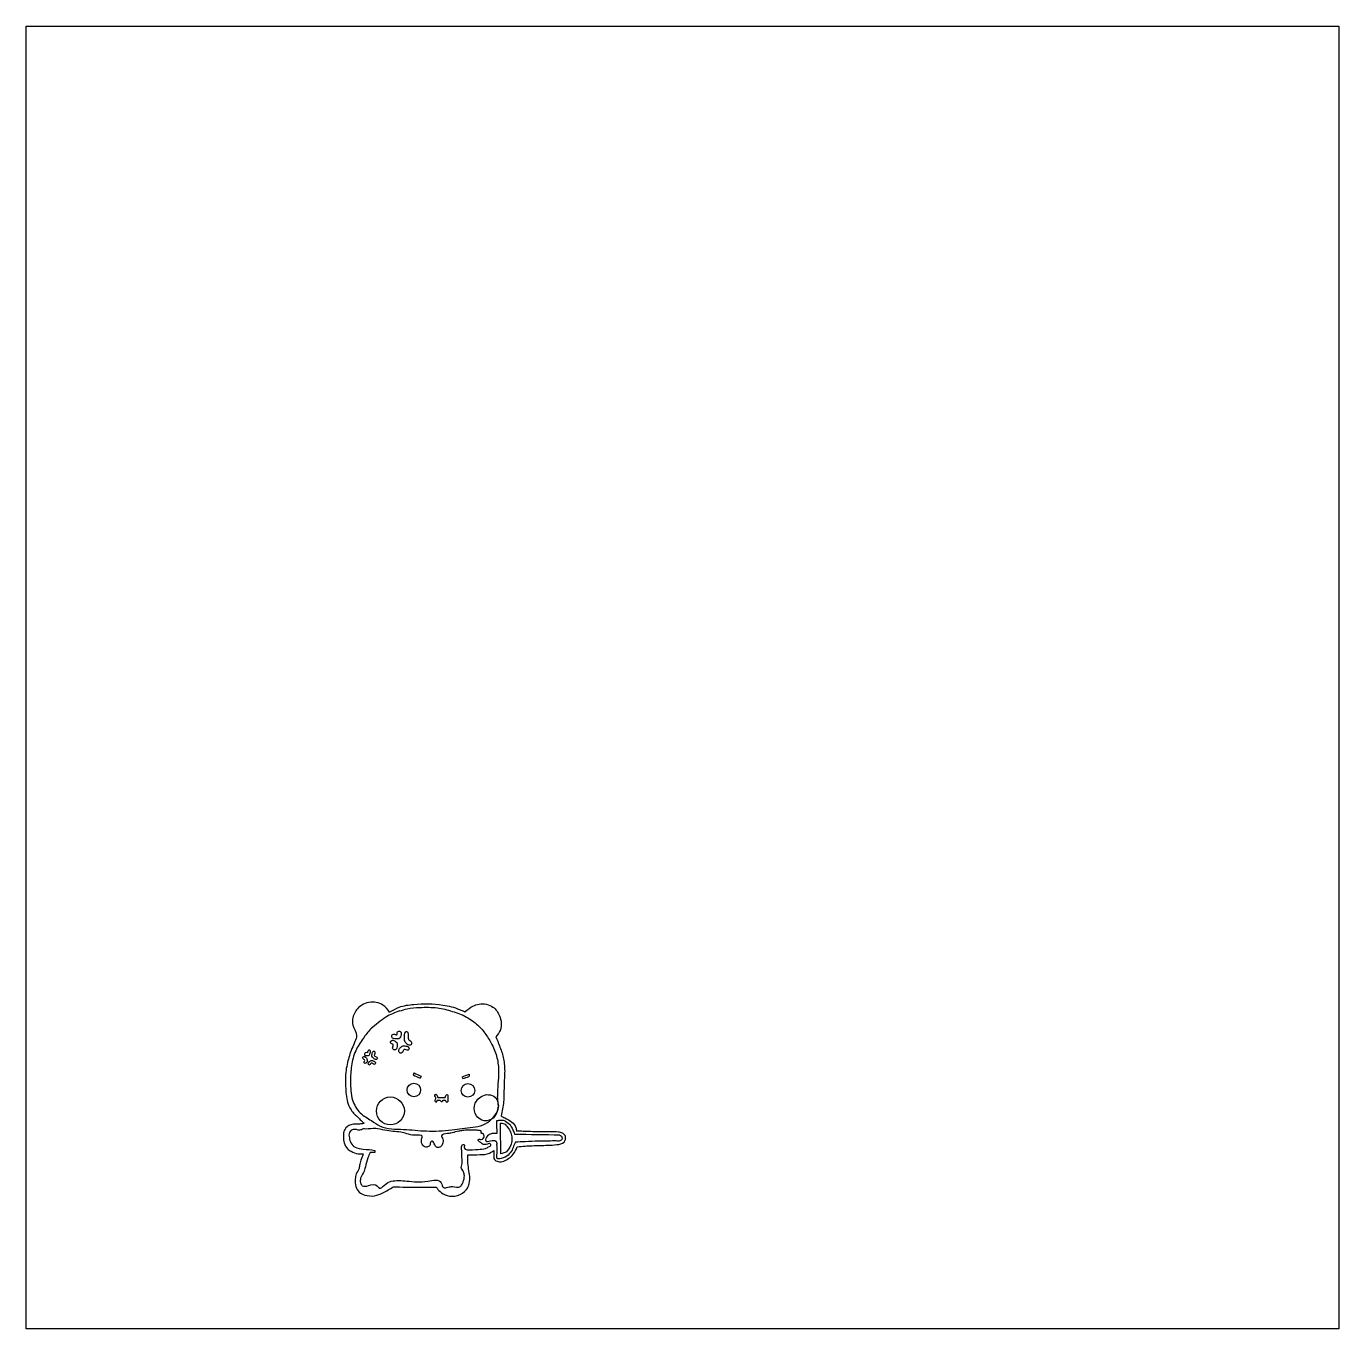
# Model space of a CAD drawing. Header units: inches. Extents: x 35.7 to 60.9, y 22.8 to 47.8.
import ezdxf

# ---------------------------------------------------------------- set-up
doc = ezdxf.new("R2010")
doc.units = ezdxf.units.IN
doc.header["$MEASUREMENT"] = 0
picture_1 = doc.add_image_def('image1.png', size_in_pixel=(829, 823))

msp = doc.modelspace()

# ---------------------------------------------------------------- linework, layer by layer
for centre, radius in [((43.147, 27.402), 0.13), ((44.183, 27.394), 0.13), ((42.697, 27), 0.268)]:
    msp.add_circle(centre, radius)
for points in [[(42.682, 28.896), (42.554, 29.029), (42.426, 29.079), (42.151, 29.031), (42.007, 28.868), (41.978, 28.647), (42.048, 28.443), (42.017, 28.331), (41.91, 28.059), (41.875, 27.932), (41.834, 27.615), (41.846, 27.353), (41.918, 27.062), (42.046, 26.904), (42.196, 26.763)], [(42.682, 28.896), (42.866, 28.988), (43.145, 29.044), (43.703, 29.03), (44.024, 28.946), (44.122, 28.901)], [(42.876, 28.918), (43.016, 28.958), (43.259, 28.984), (43.597, 28.976), (43.883, 28.91), (44.154, 28.801), (44.375, 28.642), (44.525, 28.469), (44.644, 28.272), (44.74, 28.017), (44.771, 27.752), (44.758, 27.52), (44.747, 27.278)], [(44.122, 28.901), (44.28, 29.011), (44.398, 29.05), (44.662, 28.991), (44.788, 28.825), (44.805, 28.558), (44.718, 28.42)], [(42.876, 28.918), (42.612, 28.8), (42.463, 28.69), (42.325, 28.574), (42.174, 28.389), (42.032, 28.153), (41.951, 27.865), (41.933, 27.568), (41.972, 27.209), (42.118, 26.964), (42.333, 26.814), (42.501, 26.71), (42.949, 26.646), (43.388, 26.616), (43.874, 26.637), (44.274, 26.689), (44.472, 26.732), (44.631, 26.839), (44.747, 26.994), (44.747, 27.278)], [(42.856, 28.53), (42.835, 28.516), (42.828, 28.486), (42.821, 28.46), (42.808, 28.46), (42.786, 28.469), (42.77, 28.475), (42.743, 28.469), (42.727, 28.447), (42.727, 28.416), (42.74, 28.396), (42.781, 28.384), (42.828, 28.383), (42.858, 28.384), (42.878, 28.405), (42.896, 28.442), (42.903, 28.488), (42.896, 28.52), (42.856, 28.53)], [(43.033, 28.512), (43.045, 28.476), (43.045, 28.422), (43.045, 28.386), (43.052, 28.362), (43.091, 28.331), (43.106, 28.307), (43.106, 28.285), (43.083, 28.267), (43.053, 28.267), (43.012, 28.286), (42.982, 28.319), (42.962, 28.348), (42.959, 28.393), (42.962, 28.436), (42.968, 28.493), (42.993, 28.518), (43.033, 28.512)], [(42.819, 28.314), (42.788, 28.338), (42.763, 28.349), (42.737, 28.357), (42.708, 28.341), (42.698, 28.319), (42.709, 28.296), (42.741, 28.281), (42.75, 28.272), (42.75, 28.244), (42.741, 28.222), (42.741, 28.192), (42.763, 28.175), (42.799, 28.175), (42.816, 28.191), (42.824, 28.237), (42.824, 28.294), (42.819, 28.314)], [(42.934, 28.248), (42.883, 28.209), (42.856, 28.156), (42.866, 28.124), (42.887, 28.11), (42.921, 28.12), (42.96, 28.177), (43.001, 28.173), (43.036, 28.168), (43.049, 28.177), (43.051, 28.211), (43.014, 28.24), (42.934, 28.248)], [(44.718, 28.42), (44.808, 28.195), (44.871, 27.97), (44.886, 27.7), (44.875, 27.461), (44.867, 27.176), (44.817, 26.905)], [(42.24, 28.011), (42.217, 28.033), (42.186, 28.043), (42.165, 28.023), (42.175, 27.998), (42.201, 27.98), (42.201, 27.955), (42.192, 27.936), (42.21, 27.913), (42.244, 27.927), (42.253, 27.952), (42.253, 27.983), (42.24, 28.011)], [(42.256, 28.116), (42.266, 28.144), (42.273, 28.16), (42.292, 28.166), (42.312, 28.159), (42.317, 28.128), (42.306, 28.098), (42.295, 28.076), (42.28, 28.062), (42.263, 28.062), (42.222, 28.062), (42.208, 28.071), (42.2, 28.088), (42.205, 28.104), (42.221, 28.116), (42.256, 28.116)], [(42.33, 27.967), (42.307, 27.957), (42.283, 27.932), (42.271, 27.906), (42.284, 27.881), (42.307, 27.889), (42.329, 27.916), (42.349, 27.916), (42.367, 27.902), (42.386, 27.893), (42.407, 27.909), (42.414, 27.924), (42.403, 27.937), (42.38, 27.957), (42.351, 27.967), (42.33, 27.967)], [(42.401, 28.135), (42.387, 28.147), (42.372, 28.147), (42.349, 28.104), (42.342, 28.075), (42.342, 28.048), (42.365, 28.021), (42.395, 27.996), (42.425, 27.985), (42.444, 27.997), (42.447, 28.01), (42.439, 28.031), (42.412, 28.043), (42.389, 28.066), (42.397, 28.099), (42.401, 28.135)], [(43.15, 27.728), (43.134, 27.693)], [(43.134, 27.693), (43.266, 27.626)], [(43.15, 27.728), (43.288, 27.664)], [(44.071, 27.656), (44.208, 27.704)], [(44.208, 27.704), (44.208, 27.663)], [(43.288, 27.664), (43.266, 27.626)], [(44.071, 27.656), (44.087, 27.621)], [(44.087, 27.621), (44.203, 27.661)], [(43.572, 27.314), (43.557, 27.312), (43.542, 27.304), (43.556, 27.271), (43.562, 27.245), (43.562, 27.225), (43.55, 27.206), (43.55, 27.191), (43.559, 27.176), (43.577, 27.176), (43.589, 27.176), (43.589, 27.19), (43.594, 27.202), (43.602, 27.209), (43.621, 27.209), (43.644, 27.209), (43.657, 27.195), (43.671, 27.184), (43.688, 27.184), (43.699, 27.197), (43.712, 27.208), (43.733, 27.208), (43.745, 27.208), (43.755, 27.194), (43.767, 27.177), (43.781, 27.17), (43.8, 27.177)], [(43.572, 27.314), (43.592, 27.298), (43.604, 27.258)], [(43.604, 27.258), (43.66, 27.258), (43.748, 27.258)], [(43.748, 27.258), (43.761, 27.297), (43.77, 27.311), (43.791, 27.311), (43.799, 27.285), (43.799, 27.245), (43.795, 27.215), (43.8, 27.177)], [(44.536, 27.313), (44.411, 27.259), (44.309, 27.101), (44.348, 26.909), (44.45, 26.825), (44.634, 26.842), (44.729, 26.956), (44.766, 27.107), (44.682, 27.282), (44.536, 27.313)], [(42.196, 26.763), (42.125, 26.751), (42.047, 26.748), (41.94, 26.735), (41.866, 26.695), (41.804, 26.601), (41.796, 26.507), (41.811, 26.387), (41.875, 26.276), (41.942, 26.227), (42.078, 26.178), (42.177, 26.176)], [(42.307, 26.203), (42.265, 26.101), (42.217, 25.926), (42.18, 25.817), (42.125, 25.709), (42.125, 25.625), (42.159, 25.567), (42.276, 25.569), (42.446, 25.564), (42.482, 25.522), (42.584, 25.58), (42.714, 25.651), (43.01, 25.656), (43.416, 25.655), (43.671, 25.622), (43.712, 25.533), (43.799, 25.539), (43.892, 25.549), (44.03, 25.547), (44.07, 25.594), (44.094, 25.652), (44.111, 25.713), (44.11, 25.795), (44.085, 25.859), (44.06, 25.897), (44.07, 25.992), (44.069, 26.108), (44.064, 26.24), (44.066, 26.334), (44.082, 26.354), (44.112, 26.354), (44.109, 26.308), (44.129, 26.269), (44.169, 26.257), (44.378, 26.264), (44.521, 26.281), (44.58, 26.311), (44.623, 26.341), (44.609, 26.372), (44.556, 26.366), (44.476, 26.36), (44.439, 26.386), (44.39, 26.418), (44.378, 26.434), (44.386, 26.458), (44.438, 26.453), (44.478, 26.475), (44.495, 26.51), (44.489, 26.538), (44.465, 26.567), (44.439, 26.577), (44.441, 26.6), (44.403, 26.625), (44.319, 26.629), (44.252, 26.631), (44.183, 26.634), (44.08, 26.624), (44.006, 26.612), (43.879, 26.581), (43.789, 26.565), (43.674, 26.526), (43.702, 26.458), (43.694, 26.368), (43.659, 26.315), (43.593, 26.301), (43.548, 26.348), (43.499, 26.418), (43.48, 26.417), (43.458, 26.356), (43.41, 26.312), (43.341, 26.319), (43.301, 26.377), (43.291, 26.436), (43.305, 26.514), (43.161, 26.534), (43.009, 26.564), (42.895, 26.593), (42.745, 26.607), (42.587, 26.631), (42.416, 26.662), (42.224, 26.654), (42.18, 26.658)], [(44.73, 26.811), (44.789, 26.825), (44.877, 26.815), (44.977, 26.747), (45.043, 26.64), (45.076, 26.557)], [(44.73, 26.811), (44.735, 26.569)], [(44.799, 26.766), (44.808, 26.181)], [(44.799, 26.766), (44.875, 26.756), (44.943, 26.69), (45.005, 26.583), (45.024, 26.479), (45.012, 26.363), (44.972, 26.285), (44.92, 26.219), (44.808, 26.181)], [(44.817, 26.905), (44.887, 26.867), (45.025, 26.786), (45.099, 26.685), (45.116, 26.612)], [(42.18, 26.658), (42.107, 26.632), (41.984, 26.647), (41.911, 26.589), (41.911, 26.484), (41.94, 26.386), (42.02, 26.306), (42.176, 26.27), (42.399, 26.245)], [(44.735, 26.569), (44.558, 26.521), (44.523, 26.426), (44.72, 26.423), (44.738, 26.358)], [(45.076, 26.557), (45.941, 26.543)], [(45.941, 26.543), (45.974, 26.516), (45.99, 26.477), (45.967, 26.437), (45.872, 26.425), (45.734, 26.42), (45.539, 26.42), (45.279, 26.411), (45.09, 26.399)], [(45.128, 26.314), (45.277, 26.326), (45.554, 26.338), (45.885, 26.354), (46.025, 26.402), (46.051, 26.452), (46.044, 26.531), (45.996, 26.573), (45.916, 26.593), (45.605, 26.599), (45.244, 26.609), (45.116, 26.612)], [(42.177, 26.176), (42.142, 26.086), (42.11, 25.978), (42.096, 25.897), (42.044, 25.796), (42.023, 25.69), (42.037, 25.551), (42.098, 25.446), (42.207, 25.388), (42.394, 25.374), (42.552, 25.43), (42.756, 25.546)], [(42.401, 26.203), (42.307, 26.203)], [(42.399, 26.245), (42.401, 26.203)], [(44.182, 26.157), (44.414, 26.163), (44.597, 26.191), (44.679, 26.245)], [(44.679, 26.245), (44.679, 26.153), (44.689, 26.071), (44.762, 26.029), (44.869, 26.039), (44.967, 26.092), (45.051, 26.17), (45.128, 26.314)], [(45.09, 26.399), (45.068, 26.35), (45.028, 26.25), (44.953, 26.155), (44.821, 26.09), (44.74, 26.094), (44.74, 26.149), (44.738, 26.358)], [(43.572, 25.541), (43.649, 25.455), (43.782, 25.38), (43.983, 25.38), (44.154, 25.492), (44.209, 25.612), (44.219, 25.745), (44.197, 25.888), (44.182, 26.033), (44.182, 26.157)], [(42.756, 25.546), (42.993, 25.541), (43.572, 25.541)]]:
    msp.add_spline(points, degree=3)

# ---------------------------------------------------------------- pictures from other files: only their frames are drawn
image = msp.add_image(picture_1, insert=(35.718, 22.824), size_in_units=(25.155, 24.973))
image.dxf.flags = 7

doc.saveas('drawing.dxf')
